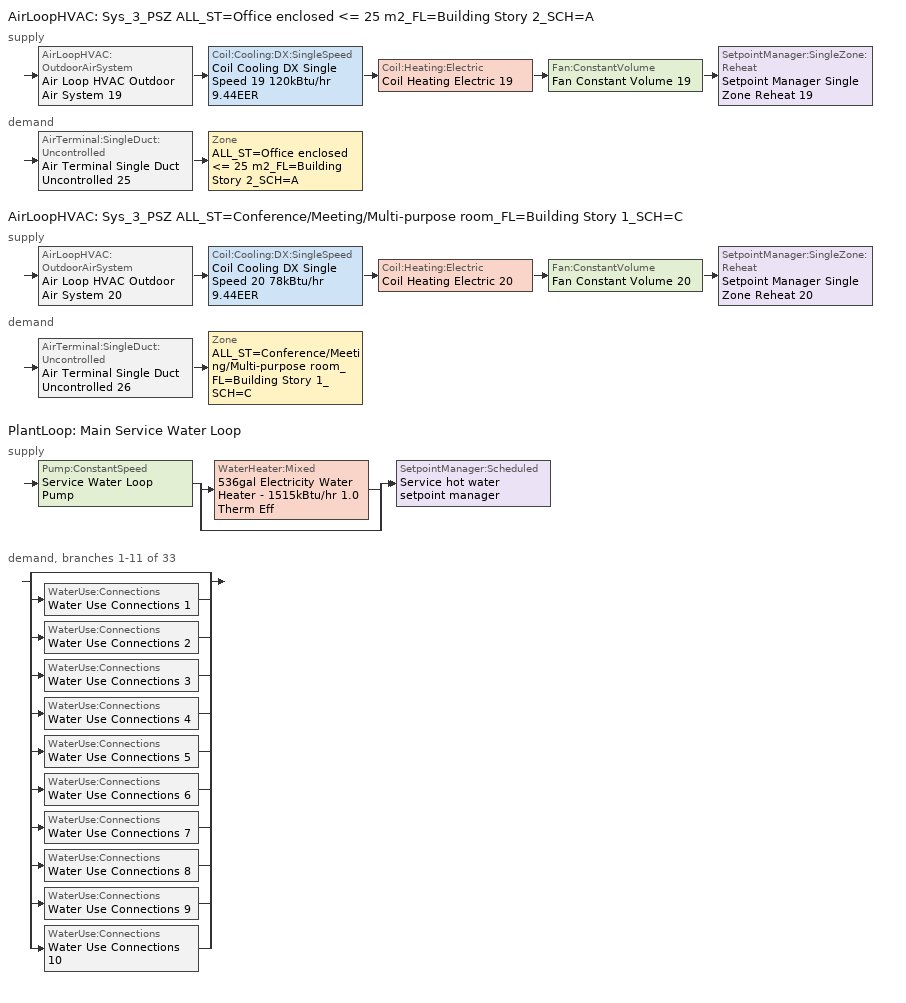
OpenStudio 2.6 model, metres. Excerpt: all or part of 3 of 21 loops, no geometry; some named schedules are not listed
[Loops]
AirLoopHVAC 'Sys_3_PSZ ALL_ST=Office enclosed <= 25 m2_FL=Building Story 2_SCH=A'
 supply: AirLoopHVAC:OutdoorAirSystem 'Air Loop HVAC Outdoor Air System 19' > Coil:Cooling:DX:SingleSpeed 'Coil Cooling DX Single Speed 19 120kBtu/hr 9.44EER' > Coil:Heating:Electric 'Coil Heating Electric 19' > Fan:ConstantVolume 'Fan Constant Volume 19' > SetpointManager:SingleZone:Reheat 'Setpoint Manager Single Zone Reheat 19'
 demand: AirTerminal:SingleDuct:Uncontrolled 'Air Terminal Single Duct Uncontrolled 25' > Zone 'ALL_ST=Office enclosed <= 25 m2_FL=Building Story 2_SCH=A'
AirLoopHVAC 'Sys_3_PSZ ALL_ST=Conference/Meeting/Multi-purpose room_FL=Building Story 1_SCH=C'
 supply: AirLoopHVAC:OutdoorAirSystem 'Air Loop HVAC Outdoor Air System 20' > Coil:Cooling:DX:SingleSpeed 'Coil Cooling DX Single Speed 20 78kBtu/hr 9.44EER' > Coil:Heating:Electric 'Coil Heating Electric 20' > Fan:ConstantVolume 'Fan Constant Volume 20' > SetpointManager:SingleZone:Reheat 'Setpoint Manager Single Zone Reheat 20'
 demand: AirTerminal:SingleDuct:Uncontrolled 'Air Terminal Single Duct Uncontrolled 26' > Zone 'ALL_ST=Conference/Meeting/Multi-purpose room_FL=Building Story 1_SCH=C'
PlantLoop 'Main Service Water Loop'
 supply: Pump:ConstantSpeed 'Service Water Loop Pump' > split
  | WaterHeater:Mixed '536gal Electricity Water Heater - 1515kBtu/hr 1.0 Therm Eff'
  | bypass
  join > SetpointManager:Scheduled 'Service hot water setpoint manager'
 demand, branches 1-11 of 33: split
  | bypass
  | WaterUse:Connections 'Water Use Connections 1'
  | WaterUse:Connections 'Water Use Connections 2'
  | WaterUse:Connections 'Water Use Connections 3'
  | WaterUse:Connections 'Water Use Connections 4'
  | WaterUse:Connections 'Water Use Connections 5'
  | WaterUse:Connections 'Water Use Connections 6'
  | WaterUse:Connections 'Water Use Connections 7'
  | WaterUse:Connections 'Water Use Connections 8'
  | WaterUse:Connections 'Water Use Connections 9'
  | WaterUse:Connections 'Water Use Connections 10'
[Sizing:Zone] Zone Cooling Design Supply Air Temperature Input Method=SupplyAirTemperature; Zone Cooling Design Supply Air Temperature {C}=13; Zone Cooling Design Supply Air Temperature Difference {deltaC}=11.11; Zone Heating Design Supply Air Temperature Input Method=SupplyAirTemperature; Zone Heating Design Supply Air Temperature {C}=43; Zone Heating Design Supply Air Temperature Difference {deltaC}=11.11; Zone Cooling Design Supply Air Humidity Ratio {kg-H2O/kg-air}=0.0085; Zone Heating Design Supply Air Humidity Ratio {kg-H2O/kg-air}=0.008; Zone Heating Sizing Factor=1.3; Zone Cooling Sizing Factor=1.1; Cooling Design Air Flow Method=DesignDay; Heating Design Air Flow Method=DesignDay; Account for Dedicated Outdoor Air System=No; Dedicated Outdoor Air System Control Strategy=NeutralSupplyAir; Dedicated Outdoor Air Low Setpoint Temperature for Design {C}=autosize; Dedicated Outdoor Air High Setpoint Temperature for Design {C}=autosize
ALL_ST=Office enclosed <= 25 m2_FL=Building Story 2_SCH=A; ALL_ST=Conference/Meeting/Multi-purpose room_FL=Building Story 1_SCH=C
[Zone equipment]
ALL_ST=Office enclosed <= 25 m2_FL=Building Story 2_SCH=A: Air Terminal Single Duct Uncontrolled 25, Zone HVAC Baseboard Convective Electric 25
ALL_ST=Conference/Meeting/Multi-purpose room_FL=Building Story 1_SCH=C: Air Terminal Single Duct Uncontrolled 26, Zone HVAC Baseboard Convective Electric 26
[AirLoopHVAC] Design Supply Air Flow Rate {m3/s}=AutoSize
Name | Availability Schedule
Sys_3_PSZ ALL_ST=Office enclosed <= 25 m2_FL=Building Story 2_SCH=A | Sys_3_PSZ ALL_ST=Office enclosed <= 25 m2_FL=Building Story 2_SCH=A Occ Sch
Sys_3_PSZ ALL_ST=Conference/Meeting/Multi-purpose room_FL=Building Story 1_SCH=C | Sys_3_PSZ ALL_ST=Conference/Meeting/Multi-purpose room_FL=Building Story 1_SCH=C Occ Sch
[Sizing:System] Type of Load to Size On=Sensible; Design Outdoor Air Flow Rate {m3/s}=Autosize; Minimum System Air Flow Ratio=1; Preheat Design Temperature {C}=7; Preheat Design Humidity Ratio {kg-H2O/kg-Air}=0.008; Precool Design Temperature {C}=13; Precool Design Humidity Ratio {kg-H2O/kg-Air}=0.008; Central Cooling Design Supply Air Temperature {C}=13; Central Heating Design Supply Air Temperature {C}=43; Sizing Option=NonCoincident; 100% Outdoor Air in Cooling=No; 100% Outdoor Air in Heating=No; Central Cooling Design Supply Air Humidity Ratio {kg-H2O/kg-Air}=0.0085; Central Heating Design Supply Air Humidity Ratio {kg-H2O/kg-Air}=0.008; Cooling Design Air Flow Method=DesignDay; Cooling Design Air Flow Rate {m3/s}=0; Heating Design Air Flow Method=DesignDay; Heating Design Air Flow Rate {m3/s}=0; System Outdoor Air Method=ZoneSum; Zone Maximum Outdoor Air Fraction=1; Cooling Supply Air Flow Rate Per Floor Area {m3/s-m2}=0.00996765; Cooling Fraction of Autosized Cooling Supply Air Flow Rate=1; Cooling Supply Air Flow Rate Per Unit Cooling Capacity {m3/s-W}=3.94755e-05; Heating Supply Air Flow Rate Per Floor Area {m3/s-m2}=0.00996765; Heating Fraction of Autosized Heating Supply Air Flow Rate=1; Heating Fraction of Autosized Cooling Supply Air Flow Rate=1; Heating Supply Air Flow Rate Per Unit Heating Capacity {m3/s-W}=3.15882e-05; Cooling Design Capacity Method=CoolingDesignCapacity; Cooling Design Capacity {W}=autosize; Cooling Design Capacity Per Floor Area {W/m2}=234.7; Fraction of Autosized Cooling Design Capacity=1; Heating Design Capacity Method=HeatingDesignCapacity; Heating Design Capacity {W}=autosize; Heating Design Capacity Per Floor Area {W/m2}=157; Fraction of Autosized Heating Design Capacity=1; Central Cooling Capacity Control Method=OnOff
Sys_3_PSZ ALL_ST=Office enclosed <= 25 m2_FL=Building Story 2_SCH=A; Sys_3_PSZ ALL_ST=Conference/Meeting/Multi-purpose room_FL=Building Story 1_SCH=C
[Fan:ConstantVolume] Availability Schedule=Always On Discrete; Fan Efficiency=0.39975; Pressure Rise {Pa}=640; Maximum Flow Rate {m3/s}=AutoSize; Motor Efficiency=0.615
Fan Constant Volume 19; Fan Constant Volume 20
[Coil:Heating:Electric] Availability Schedule=Always On Discrete
Coil Heating Electric 19; Coil Heating Electric 20
[Coil:Cooling:DX:SingleSpeed] Availability Schedule=Always On Discrete; Rated Total Cooling Capacity {W}=autosize; Rated Sensible Heat Ratio=autosize; Rated Air Flow Rate {m3/s}=autosize; Rated Evaporator Fan Power Per Volume Flow Rate {W/(m3/s)}=773.3; Total Cooling Capacity Function of Temperature Curve=DXCOOL-NECB2011-REF-CAPFT; Total Cooling Capacity Function of Flow Fraction Curve=DXCOOL-NECB2011-REF-CAPFFLOW; Energy Input Ratio Function of Temperature Curve=DXCOOL-NECB2011-REF-COOLEIRFT; Energy Input Ratio Function of Flow Fraction Curve=DXCOOL-NECB2011-REF-COOLEIRFFLOW; Part Load Fraction Correlation Curve=DXCOOL-NECB2011-REF-COOLPLFFPLR; Condenser Type=AirCooled; Evaporative Condenser Effectiveness=0; Evaporative Condenser Air Flow Rate {m3/s}=Autosize; Evaporative Condenser Pump Rated Power Consumption {W}=Autosize; Crankcase Heater Capacity {W}=0; Maximum Outdoor Dry-Bulb Temperature for Crankcase Heater Operation {C}=0; Basin Heater Capacity {W/K}=0; Basin Heater Setpoint Temperature {C}=10
Name | Rated COP {W/W}
Coil Cooling DX Single Speed 19 120kBtu/hr 9.44EER | 3.27947
Coil Cooling DX Single Speed 20 78kBtu/hr 9.44EER | 3.2482
[Controller:OutdoorAir] Minimum Outdoor Air Flow Rate {m3/s}=autosize; Maximum Outdoor Air Flow Rate {m3/s}=Autosize; Economizer Control Type=DifferentialEnthalpy; Economizer Control Action Type=ModulateFlow; Lockout Type=NoLockout; Minimum Limit Type=FixedMinimum; High Humidity Control=No
Name | Minimum Outdoor Air Schedule | Controller Mechanical Ventilation | Heat Recovery Bypass Control Type
Controller Outdoor Air 19 | Sys_3_PSZ ALL_ST=Office enclosed <= 25 m2_FL=Building Story 2_SCH=A Occ Sch | Controller Mechanical Ventilation 19 | BypassWhenWithinEconomizerLimits
Controller Outdoor Air 20 | Sys_3_PSZ ALL_ST=Conference/Meeting/Multi-purpose room_FL=Building Story 1_SCH=C Occ Sch | Controller Mechanical Ventilation 20 | BypassWhenOAFlowGreaterThanMinimum
[Controller:MechanicalVentilation] Availability Schedule=Always On Discrete; System Outdoor Air Method=ZoneSum
Controller Mechanical Ventilation 19; Controller Mechanical Ventilation 20
[AirLoopHVAC:OutdoorAirSystem]
Name | Controller
Air Loop HVAC Outdoor Air System 19 | Controller Outdoor Air 19
Air Loop HVAC Outdoor Air System 20 | Controller Outdoor Air 20
[SetpointManager:SingleZone:Reheat] Minimum Supply Air Temperature {C}=13; Maximum Supply Air Temperature {C}=43
Name | Control Zone
Setpoint Manager Single Zone Reheat 19 | ALL_ST=Office enclosed <= 25 m2_FL=Building Story 2_SCH=A
Setpoint Manager Single Zone Reheat 20 | ALL_ST=Conference/Meeting/Multi-purpose room_FL=Building Story 1_SCH=C
[AirTerminal:SingleDuct:Uncontrolled] Availability Schedule=Always On Discrete; Maximum Air Flow Rate {m3/s}=AutoSize
Air Terminal Single Duct Uncontrolled 25; Air Terminal Single Duct Uncontrolled 26
[ZoneHVAC:Baseboard:Convective:Electric] Availability Schedule=Always On Discrete; Nominal Capacity {W}=autosize; Efficiency=1
Zone HVAC Baseboard Convective Electric 25; Zone HVAC Baseboard Convective Electric 26
[PlantLoop]
Main Service Water Loop: Glycol Concentration=0; Maximum Loop Temperature {C}=60; Minimum Loop Temperature {C}=10; Plant Loop Volume {m3}=Autocalculate; Load Distribution Scheme=Optimal
[Sizing:Plant]
Main Service Water Loop: Loop Type=Heating; Design Loop Exit Temperature {C}=60; Loop Design Temperature Difference {deltaC}=5; Sizing Option=NonCoincident; Zone Timesteps in Averaging Window=1; Coincident Sizing Factor Mode=None
[SetpointManager:Scheduled]
Service hot water setpoint manager: Control Variable=Temperature; Schedule=Service Water Loop Temp - 140F
[Pump:ConstantSpeed]
Service Water Loop Pump: Rated Flow Rate {m3/s}=autosize; Rated Pump Head {Pa}=1.07052e+06; Rated Power Consumption {W}=autosize; Motor Efficiency=0.865; Fraction of Motor Inefficiencies to Fluid Stream=0; Pump Control Type=Intermittent; Design Power Sizing Method=PowerPerFlowPerPressure; Design Electric Power per Unit Flow Rate {W/(m3/s)}=348701.1; Design Shaft Power per Unit Flow Rate per Unit Head {W-s/m3-Pa}=1.28205
[WaterHeater:Mixed]
536gal Electricity Water Heater - 1515kBtu/hr 1.0 Therm Eff: Tank Volume {m3}=2.02827; Setpoint Temperature Schedule=Service Water Loop Temp - 140F; Deadband Temperature Difference {deltaC}=2; Maximum Temperature Limit {C}=82.2222; Heater Control Type=Cycle; Heater Maximum Capacity {W}=443926; Heater Fuel Type=Electricity; Heater Thermal Efficiency=1; Off Cycle Parasitic Fuel Consumption Rate {W}=155.228; Off Cycle Parasitic Fuel Type=Electricity; Off Cycle Parasitic Heat Fraction to Tank=0.8; On Cycle Parasitic Fuel Consumption Rate {W}=155.228; On Cycle Parasitic Fuel Type=Electricity; On Cycle Parasitic Heat Fraction to Tank=0; Ambient Temperature Indicator=Schedule; Ambient Temperature Schedule=Water Heater Ambient Temp Schedule - 70F; Off Cycle Loss Coefficient to Ambient Temperature {W/K}=6.25624; On Cycle Loss Coefficient to Ambient Temperature {W/K}=6.25624; Use Side Effectiveness=1; Source Side Effectiveness=1; Use Side Design Flow Rate {m3/s}=autosize; Source Side Design Flow Rate {m3/s}=autosize; Indirect Water Heating Recovery Time {hr}=1.5; Source Side Flow Control Mode=IndirectHeatPrimarySetpoint
[WaterUse:Connections]
Name | Water Use Equipment Name 1
Water Use Connections 1 | Auditorium_zn_1_flr_1 Service Water Use 0.5gal/min
Water Use Connections 2 | Aux_gym_zn_1_flr_1 Service Water Use 1.89gal/min
Water Use Connections 3 | Cafeteria_zn_1_flr_1 Service Water Use 0.47gal/min
Water Use Connections 4 | Corner_class_1_pod_1_zn_1_flr_1 Service Water Use 0.07gal/min
Water Use Connections 5 | Corner_class_1_pod_1_zn_1_flr_2 Service Water Use 0.07gal/min
Water Use Connections 6 | Corner_class_1_pod_2_zn_1_flr_1 Service Water Use 0.07gal/min
Water Use Connections 7 | Corner_class_1_pod_2_zn_1_flr_2 Service Water Use 0.07gal/min
Water Use Connections 8 | Corner_class_1_pod_3_zn_1_flr_1 Service Water Use 0.07gal/min
Water Use Connections 9 | Corner_class_1_pod_3_zn_1_flr_2 Service Water Use 0.07gal/min
Water Use Connections 10 | Corner_class_2_pod_1_zn_1_flr_1 Service Water Use 0.07gal/min
[WaterUse:Equipment:Definition]
Name | Peak Flow Rate {m3/s} | Target Temperature Schedule | Sensible Fraction Schedule | Latent Fraction Schedule
Auditorium_zn_1_flr_1 Service Water Use Def 0.5gal/min | 3.1485e-05 | Schedule Ruleset 5 | Schedule Ruleset 3 | Schedule Ruleset 4
Aux_gym_zn_1_flr_1 Service Water Use Def 1.89gal/min | 0.000119312 | Schedule Ruleset 8 | Schedule Ruleset 6 | Schedule Ruleset 7
Cafeteria_zn_1_flr_1 Service Water Use Def 0.47gal/min | 2.98279e-05 | Schedule Ruleset 11 | Schedule Ruleset 9 | Schedule Ruleset 10
Corner_class_1_pod_1_zn_1_flr_1 Service Water Use Def 0.07gal/min | 4.55704e-06 | Schedule Ruleset 14 | Schedule Ruleset 12 | Schedule Ruleset 13
Corner_class_1_pod_1_zn_1_flr_2 Service Water Use Def 0.07gal/min | 4.55704e-06 | Schedule Ruleset 17 | Schedule Ruleset 15 | Schedule Ruleset 16
Corner_class_1_pod_2_zn_1_flr_1 Service Water Use Def 0.07gal/min | 4.55704e-06 | Schedule Ruleset 20 | Schedule Ruleset 18 | Schedule Ruleset 19
Corner_class_1_pod_2_zn_1_flr_2 Service Water Use Def 0.07gal/min | 4.55704e-06 | Schedule Ruleset 23 | Schedule Ruleset 21 | Schedule Ruleset 22
Corner_class_1_pod_3_zn_1_flr_1 Service Water Use Def 0.07gal/min | 4.55704e-06 | Schedule Ruleset 26 | Schedule Ruleset 24 | Schedule Ruleset 25
Corner_class_1_pod_3_zn_1_flr_2 Service Water Use Def 0.07gal/min | 4.55704e-06 | Schedule Ruleset 29 | Schedule Ruleset 27 | Schedule Ruleset 28
Corner_class_2_pod_1_zn_1_flr_1 Service Water Use Def 0.07gal/min | 4.55704e-06 | Schedule Ruleset 32 | Schedule Ruleset 30 | Schedule Ruleset 31
[WaterUse:Equipment]
Name | Water Use Equipment Definition | Space | Flow Rate Fraction Schedule
Auditorium_zn_1_flr_1 Service Water Use 0.5gal/min | Auditorium_zn_1_flr_1 Service Water Use Def 0.5gal/min | Auditorium_ZN_1_FLR_1 | NECB-C-Service Water Heating
Aux_gym_zn_1_flr_1 Service Water Use 1.89gal/min | Aux_gym_zn_1_flr_1 Service Water Use Def 1.89gal/min | Aux_Gym_ZN_1_FLR_1 | NECB-B-Service Water Heating
Cafeteria_zn_1_flr_1 Service Water Use 0.47gal/min | Cafeteria_zn_1_flr_1 Service Water Use Def 0.47gal/min | Cafeteria_ZN_1_FLR_1 | NECB-C-Service Water Heating
Corner_class_1_pod_1_zn_1_flr_1 Service Water Use 0.07gal/min | Corner_class_1_pod_1_zn_1_flr_1 Service Water Use Def 0.07gal/min | Corner_Class_1_Pod_1_ZN_1_FLR_1 | NECB-D-Service Water Heating
Corner_class_1_pod_1_zn_1_flr_2 Service Water Use 0.07gal/min | Corner_class_1_pod_1_zn_1_flr_2 Service Water Use Def 0.07gal/min | Corner_Class_1_Pod_1_ZN_1_FLR_2 | NECB-D-Service Water Heating
Corner_class_1_pod_2_zn_1_flr_1 Service Water Use 0.07gal/min | Corner_class_1_pod_2_zn_1_flr_1 Service Water Use Def 0.07gal/min | Corner_Class_1_Pod_2_ZN_1_FLR_1 | NECB-D-Service Water Heating
Corner_class_1_pod_2_zn_1_flr_2 Service Water Use 0.07gal/min | Corner_class_1_pod_2_zn_1_flr_2 Service Water Use Def 0.07gal/min | Corner_Class_1_Pod_2_ZN_1_FLR_2 | NECB-D-Service Water Heating
Corner_class_1_pod_3_zn_1_flr_1 Service Water Use 0.07gal/min | Corner_class_1_pod_3_zn_1_flr_1 Service Water Use Def 0.07gal/min | Corner_Class_1_Pod_3_ZN_1_FLR_1 | NECB-D-Service Water Heating
Corner_class_1_pod_3_zn_1_flr_2 Service Water Use 0.07gal/min | Corner_class_1_pod_3_zn_1_flr_2 Service Water Use Def 0.07gal/min | Corner_Class_1_Pod_3_ZN_1_FLR_2 | NECB-D-Service Water Heating
Corner_class_2_pod_1_zn_1_flr_1 Service Water Use 0.07gal/min | Corner_class_2_pod_1_zn_1_flr_1 Service Water Use Def 0.07gal/min | Corner_Class_2_Pod_1_ZN_1_FLR_1 | NECB-D-Service Water Heating
[Schedule:Ruleset]
Name | Default Day Schedule | Summer Design Day Schedule | Winter Design Day Schedule
Service Water Loop Temp - 140F | Service Water Loop Temp - 140F Default
Water Heater Ambient Temp Schedule - 70F | Water Heater Ambient Temp Schedule - 70F Default
NECB-C-Service Water Heating | NECB-C-Service Water Heating Default
NECB-B-Service Water Heating | NECB-B-Service Water Heating Default
NECB-D-Service Water Heating | NECB-D-Service Water Heating Default
Sys_3_PSZ ALL_ST=Conference/Meeting/Multi-purpose room_FL=Building Story 1_SCH=C Occ Sch | Sys_3_PSZ ALL_ST=Conference/Meeting/Multi-purpose room_FL=Building Story 1_SCH=C Occ Sch Default | Sys_3_PSZ ALL_ST=Conference/Meeting/Multi-purpose room_FL=Building Story 1_SCH=C Occ Sch Summer Design Day | Sys_3_PSZ ALL_ST=Conference/Meeting/Multi-purpose room_FL=Building Story 1_SCH=C Occ Sch Winter Design Day
Sys_3_PSZ ALL_ST=Office enclosed <= 25 m2_FL=Building Story 2_SCH=A Occ Sch | Sys_3_PSZ ALL_ST=Office enclosed <= 25 m2_FL=Building Story 2_SCH=A Occ Sch Default | Sys_3_PSZ ALL_ST=Office enclosed <= 25 m2_FL=Building Story 2_SCH=A Occ Sch Summer Design Day | Sys_3_PSZ ALL_ST=Office enclosed <= 25 m2_FL=Building Story 2_SCH=A Occ Sch Winter Design Day
[Schedule:Day]
Sys_3_PSZ ALL_ST=Conference/Meeting/Multi-purpose room_FL=Building Story 1_SCH=C Occ Sch Default; Sys_3_PSZ ALL_ST=Conference/Meeting/Multi-purpose room_FL=Building Story 1_SCH=C Occ Sch Winter Design Day; Sys_3_PSZ ALL_ST=Conference/Meeting/Multi-purpose room_FL=Building Story 1_SCH=C Occ Sch Summer Design Day; Sys_3_PSZ ALL_ST=Office enclosed <= 25 m2_FL=Building Story 2_SCH=A Occ Sch Default; Sys_3_PSZ ALL_ST=Office enclosed <= 25 m2_FL=Building Story 2_SCH=A Occ Sch Winter Design Day; Sys_3_PSZ ALL_ST=Office enclosed <= 25 m2_FL=Building Story 2_SCH=A Occ Sch Summer Design Day: 24, 0, 1
[Schedule:Rule] Date Specification Type=DateRange; Start Month=1; Start Day=1; End Month=12
Name | Schedule Ruleset | Rule Order | Day Schedule | Apply Monday | End Day | Apply Tuesday | Apply Wednesday | Apply Thursday | Apply Friday | Apply Saturday | Apply Sunday
Sys_3_PSZ ALL_ST=Conference/Meeting/Multi-purpose room_FL=Building Story 1_SCH=C Occ Sch Monday Rule | Sys_3_PSZ ALL_ST=Conference/Meeting/Multi-purpose room_FL=Building Story 1_SCH=C Occ Sch | 6 | Sys_3_PSZ ALL_ST=Conference/Meeting/Multi-purpose room_FL=Building Story 1_SCH=C Occ Sch Monday | Yes | 25
Sys_3_PSZ ALL_ST=Conference/Meeting/Multi-purpose room_FL=Building Story 1_SCH=C Occ Sch Tuesday Rule | Sys_3_PSZ ALL_ST=Conference/Meeting/Multi-purpose room_FL=Building Story 1_SCH=C Occ Sch | 5 | Sys_3_PSZ ALL_ST=Conference/Meeting/Multi-purpose room_FL=Building Story 1_SCH=C Occ Sch Tuesday |  | 26 | Yes
Sys_3_PSZ ALL_ST=Conference/Meeting/Multi-purpose room_FL=Building Story 1_SCH=C Occ Sch Wednesday Rule | Sys_3_PSZ ALL_ST=Conference/Meeting/Multi-purpose room_FL=Building Story 1_SCH=C Occ Sch | 4 | Sys_3_PSZ ALL_ST=Conference/Meeting/Multi-purpose room_FL=Building Story 1_SCH=C Occ Sch Wednesday |  | 27 |  | Yes
Sys_3_PSZ ALL_ST=Conference/Meeting/Multi-purpose room_FL=Building Story 1_SCH=C Occ Sch Thursday Rule | Sys_3_PSZ ALL_ST=Conference/Meeting/Multi-purpose room_FL=Building Story 1_SCH=C Occ Sch | 3 | Sys_3_PSZ ALL_ST=Conference/Meeting/Multi-purpose room_FL=Building Story 1_SCH=C Occ Sch Thursday |  | 28 |  |  | Yes
Sys_3_PSZ ALL_ST=Conference/Meeting/Multi-purpose room_FL=Building Story 1_SCH=C Occ Sch Friday Rule | Sys_3_PSZ ALL_ST=Conference/Meeting/Multi-purpose room_FL=Building Story 1_SCH=C Occ Sch | 2 | Sys_3_PSZ ALL_ST=Conference/Meeting/Multi-purpose room_FL=Building Story 1_SCH=C Occ Sch Friday |  | 29 |  |  |  | Yes
Sys_3_PSZ ALL_ST=Office enclosed <= 25 m2_FL=Building Story 2_SCH=A Occ Sch Monday Rule | Sys_3_PSZ ALL_ST=Office enclosed <= 25 m2_FL=Building Story 2_SCH=A Occ Sch | 6 | Sys_3_PSZ ALL_ST=Office enclosed <= 25 m2_FL=Building Story 2_SCH=A Occ Sch Monday | Yes | 25
Sys_3_PSZ ALL_ST=Office enclosed <= 25 m2_FL=Building Story 2_SCH=A Occ Sch Tuesday Rule | Sys_3_PSZ ALL_ST=Office enclosed <= 25 m2_FL=Building Story 2_SCH=A Occ Sch | 5 | Sys_3_PSZ ALL_ST=Office enclosed <= 25 m2_FL=Building Story 2_SCH=A Occ Sch Tuesday |  | 26 | Yes
Sys_3_PSZ ALL_ST=Office enclosed <= 25 m2_FL=Building Story 2_SCH=A Occ Sch Wednesday Rule | Sys_3_PSZ ALL_ST=Office enclosed <= 25 m2_FL=Building Story 2_SCH=A Occ Sch | 4 | Sys_3_PSZ ALL_ST=Office enclosed <= 25 m2_FL=Building Story 2_SCH=A Occ Sch Wednesday |  | 27 |  | Yes
Sys_3_PSZ ALL_ST=Office enclosed <= 25 m2_FL=Building Story 2_SCH=A Occ Sch Thursday Rule | Sys_3_PSZ ALL_ST=Office enclosed <= 25 m2_FL=Building Story 2_SCH=A Occ Sch | 3 | Sys_3_PSZ ALL_ST=Office enclosed <= 25 m2_FL=Building Story 2_SCH=A Occ Sch Thursday |  | 28 |  |  | Yes
Sys_3_PSZ ALL_ST=Office enclosed <= 25 m2_FL=Building Story 2_SCH=A Occ Sch Friday Rule | Sys_3_PSZ ALL_ST=Office enclosed <= 25 m2_FL=Building Story 2_SCH=A Occ Sch | 2 | Sys_3_PSZ ALL_ST=Office enclosed <= 25 m2_FL=Building Story 2_SCH=A Occ Sch Friday |  | 29 |  |  |  | Yes
Sys_3_PSZ ALL_ST=Office enclosed <= 25 m2_FL=Building Story 2_SCH=A Occ Sch Saturday Rule | Sys_3_PSZ ALL_ST=Office enclosed <= 25 m2_FL=Building Story 2_SCH=A Occ Sch | 1 | Sys_3_PSZ ALL_ST=Office enclosed <= 25 m2_FL=Building Story 2_SCH=A Occ Sch Saturday |  | 30 |  |  |  |  | Yes
Sys_3_PSZ ALL_ST=Office enclosed <= 25 m2_FL=Building Story 2_SCH=A Occ Sch Sunday Rule | Sys_3_PSZ ALL_ST=Office enclosed <= 25 m2_FL=Building Story 2_SCH=A Occ Sch | 0 | Sys_3_PSZ ALL_ST=Office enclosed <= 25 m2_FL=Building Story 2_SCH=A Occ Sch Sunday |  | 31 |  |  |  |  |  | Yes
[Schedule:Constant]
Always On Discrete: Value=1
[Curve:Biquadratic] Minimum Value of x=13; Maximum Value of x=24; Minimum Value of y=24; Maximum Value of y=46
Name | Coefficient1 Constant | Coefficient2 x | Coefficient3 x**2 | Coefficient4 y | Coefficient5 y**2 | Coefficient6 x*y
DXCOOL-NECB2011-REF-CAPFT | 0.867905 | 0.0142459 | 0.00055436 | -0.0075575 | 3.3e-05 | -0.0001918
DXCOOL-NECB2011-REF-COOLEIRFT | 0.116936 | 0.0284933 | -0.0004112 | 0.0214108 | 0.00016103 | -0.0006791
[Curve:Quadratic] Coefficient1 Constant=1; Coefficient2 x=0; Coefficient3 x**2=0; Minimum Value of x=0; Maximum Value of x=1
DXCOOL-NECB2011-REF-CAPFFLOW; DXCOOL-NECB2011-REF-COOLEIRFFLOW
[Curve:Cubic]
DXCOOL-NECB2011-REF-COOLPLFFPLR: Coefficient1 Constant=0.0277; Coefficient2 x=4.9151; Coefficient3 x**2=-8.184; Coefficient4 x**3=4.2702; Minimum Value of x=0.7; Maximum Value of x=1
